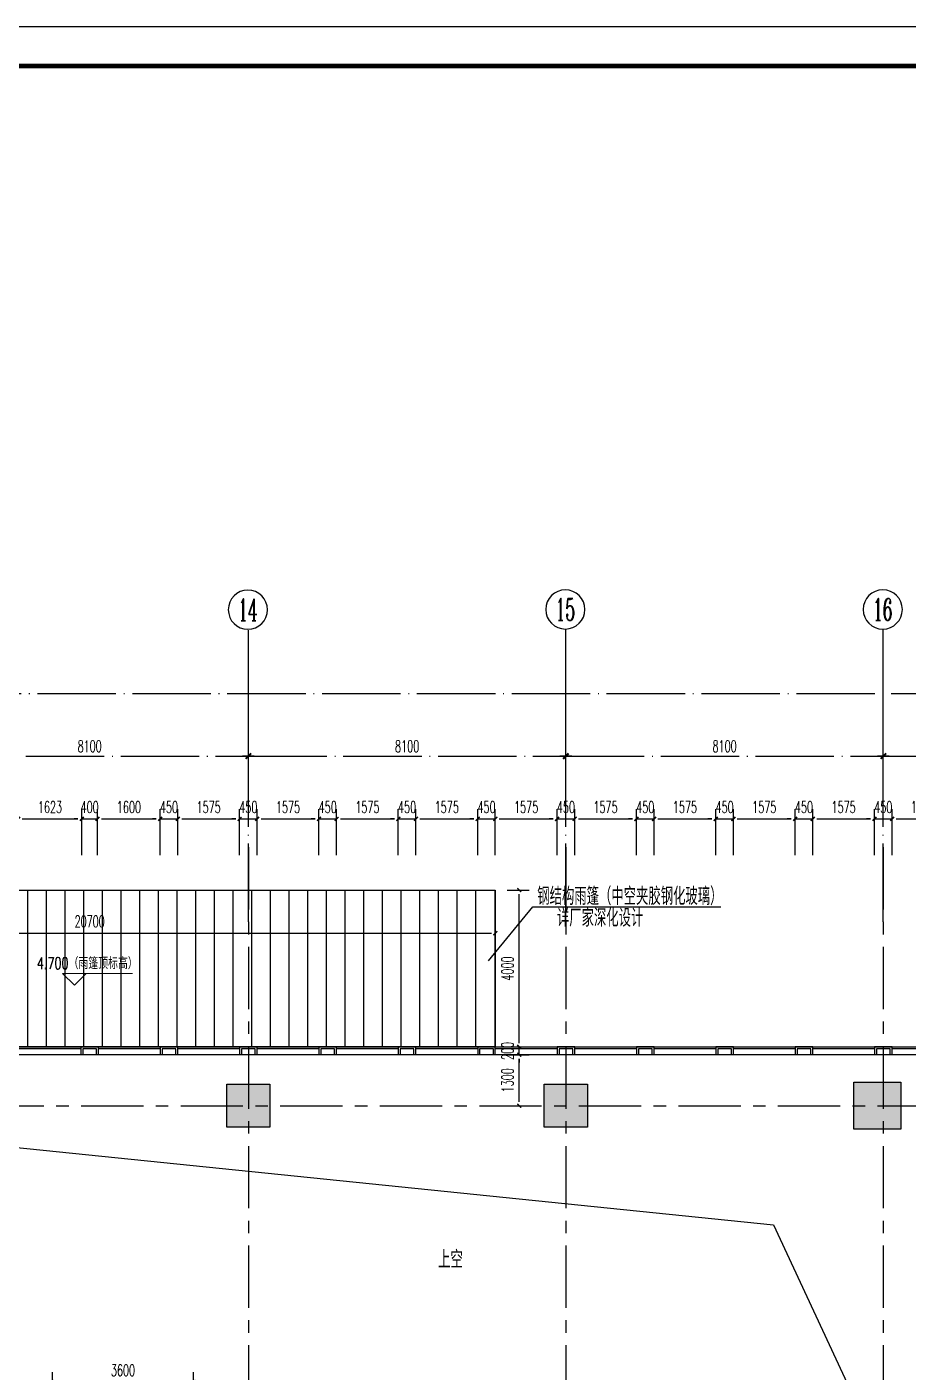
# Model space of a CAD drawing. Extents: x 824790 to 973415, y 4290613 to 4374713.
# Drawn here: x 926958 to 949443, y 4340402 to 4374713 of the extents above; entities that cross this region are included whole.
import ezdxf
from ezdxf.enums import TextEntityAlignment as Align

# ---------------------------------------------------------------- set-up
doc = ezdxf.new("R2010")
doc.units = 0
doc.header["$LTSCALE"] = 1000
doc.header["$MEASUREMENT"] = 0
for name, pattern in [('ACAD_ISO08W100', [36, 24, -3, 6, -3]), ('CENTER', [50.8, 31.75, -6.35, 6.35, -6.35]), ('DOTE', [2.42, 2, -0.2, 0.02, -0.2])]:
    doc.linetypes.add(name, pattern=pattern)
doc.layers.get('0').update_dxf_attribs({"color": 255, "linetype": 'CONTINUOUS'})
for name, color, linetype in [('A-AXIS', 3, 'CONTINUOUS'), ('A-AXIS-TEXT', 7, 'CONTINUOUS'), ('A-DIM', 201, 'CONTINUOUS'), ('A-DOTE', 8, 'ACAD_ISO08W100'), ('A-FIN-GRAN', 34, 'CONTINUOUS'), ('A-LINE', 254, 'CONTINUOUS'), ('A-NOTE', 150, 'CONTINUOUS'), ('A-TEXT-CN', 31, 'CONTINUOUS'), ('A-WALL', 2, 'CONTINUOUS'), ('A-WINDOW', 4, 'CONTINUOUS'), ('A_DIM_EX1', 171, 'CONTINUOUS'), ('AXIS_TEXT', 7, 'CONTINUOUS'), ('DOTE', 17, 'DOTE'), ('HATCH-F252', 252, 'CONTINUOUS'), ('S-COLUMN', 1, 'CONTINUOUS'), ('WINDOW', 4, 'CONTINUOUS'), ('图框', 7, 'CONTINUOUS'), ('柱子', 9, 'CONTINUOUS')]:
    doc.layers.add(name, color=color, linetype=linetype)
doc.layers.add('A_LEVEL', color=135, linetype='CONTINUOUS', lineweight=0)
doc.styles.add('COMPLEX', font='COMPLEX')
doc.styles.add('DIM_FONT', font='SIMPLEX.shx', dxfattribs={"width": 0.6, "bigfont": 'GBCBIG.shx'})
doc.styles.add('MEN', font='tjromans.shx', dxfattribs={"width": 0.7, "bigfont": 'tjhztxt.shx'})
doc.styles.add('PRC-S', font='TJROMANS.shx', dxfattribs={"width": 0.7, "bigfont": 'hztxt.shx'})
doc.dimstyles.new('DIM100', dxfattribs={"dimscale": 100, "dimtxt": 3, "dimasz": 0.01, "dimexe": 1, "dimexo": 1, "dimgap": 1, "dimtad": 1, "dimdec": 0, "dimzin": 0, "dimdsep": 46, "dimtxsty": 'DIM_FONT', "dimblk1": 'h-_DIMX', "dimblk2": 'h-_DIMX', "dimsah": 1, "dimcen": 0.01, "dimclrd": 256, "dimclre": 256, "dimclrt": 7, "dimadec": 3, "dimazin": 0, "dimtfac": 1, "dimtdec": 0, "dimtix": 1, "dimtmove": 2, "dimatfit": 3, "dimldrblk": 'h-_DIMX', "dimfxl": 0, "dimtolj": 1, "dimtzin": 5, "dimarcsym": 0})
doc.dimstyles.new('DIMN', dxfattribs={"dimtxt": 300, "dimasz": 100, "dimexe": 250, "dimexo": 300, "dimgap": 150, "dimtad": 1, "dimdec": 0, "dimzin": 0, "dimdsep": 46, "dimtxsty": 'DIM_FONT', "dimblk": 'h-_ArchTick', "dimcen": 0.09, "dimclrt": 7, "dimazin": 2, "dimtfac": 1, "dimtdec": 0, "dimtix": 1, "dimtmove": 2, "dimatfit": 3, "dimfxl": 0, "dimtolj": 1, "dimtzin": 0, "dimarcsym": 0})

# ---------------------------------------------------------------- blocks, each defined once
blk = doc.blocks.new('h-_DIMX')
blk.add_line((-150, 0), (150, 0))
at = {"const_width": 50}
blk.add_lwpolyline([(-70, -70), (70, 70)], dxfattribs=at)
blk = doc.blocks.new('h-_AXISO')
blk.add_circle((0, 0), 0.5)
at = {"layer": 'A-AXIS-TEXT', "style": 'COMPLEX', "width": 1.041667}
blk.add_attdef('A', text='', height=0.56, dxfattribs=at).set_placement((-0.25, -0.28), (0.25, -0.28), align=Align.FIT)
blk = doc.blocks.new('h-轴号横')
at = {"layer": 'DOTE', "linetype": 'ACAD_ISO08W100'}
for p, q in [((-2507861, -1877415), (-2507861, -1873853)), ((-2499761, -1877414), (-2499761, -1873851)), ((-2491661, -1877412), (-2491661, -1873850))]:
    blk.add_line(p, q, dxfattribs=at)
at = {"layer": 'A-AXIS'}
ref = blk.add_blockref('h-_AXISO', (-2507874, -1873334), dxfattribs=dict(at, xscale=-1000, yscale=1000, zscale=1000))
ref.add_attrib('A', '14', dxfattribs={"layer": 'AXIS_TEXT', "height": 560, "style": 'COMPLEX', "width": 0.604839}).set_placement((-2508124, -1873614), (-2507624, -1873614), align=Align.FIT)
ref = blk.add_blockref('h-_AXISO', (-2499774, -1873327), dxfattribs=dict(at, xscale=-1000, yscale=1000, zscale=1000))
ref.add_attrib('A', '15', dxfattribs={"layer": 'AXIS_TEXT', "height": 560, "style": 'COMPLEX', "width": 0.646552}).set_placement((-2500024, -1873607), (-2499524, -1873607), align=Align.FIT)
ref = blk.add_blockref('h-_AXISO', (-2491674, -1873328), dxfattribs=dict(at, xscale=-1000, yscale=1000, zscale=1000))
ref.add_attrib('A', '16', dxfattribs={"layer": 'AXIS_TEXT', "height": 560, "style": 'COMPLEX', "width": 0.646552}).set_placement((-2491924, -1873608), (-2491424, -1873608), align=Align.FIT)
blk = doc.blocks.new('h-1')
at = {"layer": '图框'}
blk.add_line((2162, 399.3), (675.75, 399.3), dxfattribs=at)
at = {"layer": '图框', "const_width": 1.2}
blk.add_lwpolyline([(2152, -431.7), (2152, 389.3), (700.75, 389.3), (700.75, -431.7)], close=True, dxfattribs=at)
blk = doc.blocks.new('h-2层裙房幕墙')
at = {"layer": 'A-FIN-GRAN'}
for p, q in [((827386, 4036435), (826936, 4036435)), ((826936, 4036435), (826936, 4036235)), ((827336, 4036385), (826986, 4036385)), ((826986, 4036385), (826986, 4036235)), ((827336, 4036235), (827336, 4036385)), ((827386, 4036235), (827386, 4036435)), ((829411, 4036435), (828961, 4036435)), ((828961, 4036435), (828961, 4036235)), ((829361, 4036385), (829011, 4036385)), ((829011, 4036385), (829011, 4036235)), ((829361, 4036235), (829361, 4036385)), ((829411, 4036235), (829411, 4036435)), ((831436, 4036435), (830986, 4036435)), ((830986, 4036435), (830986, 4036235)), ((831386, 4036385), (831036, 4036385)), ((831036, 4036385), (831036, 4036235)), ((831386, 4036235), (831386, 4036385)), ((831436, 4036235), (831436, 4036435)), ((833461, 4036435), (833011, 4036435)), ((833011, 4036435), (833011, 4036235)), ((833411, 4036385), (833061, 4036385)), ((833061, 4036385), (833061, 4036235)), ((833411, 4036235), (833411, 4036385)), ((833461, 4036235), (833461, 4036435)), ((835486, 4036435), (835036, 4036435)), ((835036, 4036435), (835036, 4036235)), ((835436, 4036385), (835086, 4036385)), ((835086, 4036385), (835086, 4036235)), ((835436, 4036235), (835436, 4036385)), ((835486, 4036235), (835486, 4036435)), ((837511, 4036435), (837061, 4036435)), ((837061, 4036435), (837061, 4036235)), ((837461, 4036385), (837111, 4036385)), ((837111, 4036385), (837111, 4036235)), ((837461, 4036235), (837461, 4036385)), ((837511, 4036235), (837511, 4036435)), ((839536, 4036435), (839086, 4036435)), ((839086, 4036435), (839086, 4036235)), ((839486, 4036385), (839136, 4036385)), ((839136, 4036385), (839136, 4036235)), ((839486, 4036235), (839486, 4036385)), ((839536, 4036235), (839536, 4036435)), ((841561, 4036435), (841111, 4036435)), ((841111, 4036435), (841111, 4036235)), ((841511, 4036385), (841161, 4036385)), ((841161, 4036385), (841161, 4036235)), ((841511, 4036235), (841511, 4036385)), ((841561, 4036235), (841561, 4036435)), ((843586, 4036435), (843136, 4036435)), ((843136, 4036435), (843136, 4036235)), ((843536, 4036385), (843186, 4036385)), ((843186, 4036385), (843186, 4036235)), ((843536, 4036235), (843536, 4036385)), ((843586, 4036235), (843586, 4036435)), ((845611, 4036435), (845161, 4036435)), ((845161, 4036435), (845161, 4036235)), ((845561, 4036385), (845211, 4036385)), ((845211, 4036385), (845211, 4036235)), ((845561, 4036235), (845561, 4036385)), ((845611, 4036235), (845611, 4036435)), ((847636, 4036435), (847186, 4036435)), ((847186, 4036435), (847186, 4036235)), ((847586, 4036385), (847236, 4036385)), ((847236, 4036385), (847236, 4036235)), ((847586, 4036235), (847586, 4036385)), ((847636, 4036235), (847636, 4036435))]:
    blk.add_line(p, q, dxfattribs=at)
at = {"layer": 'WINDOW'}
for p, q in [((815236, 4036435), (851236, 4036435)), ((826936, 4036385), (825361, 4036385)), ((828961, 4036385), (827386, 4036385)), ((830986, 4036385), (829411, 4036385)), ((833011, 4036385), (831436, 4036385)), ((835036, 4036385), (833461, 4036385)), ((837061, 4036385), (835486, 4036385)), ((839086, 4036385), (837511, 4036385)), ((841111, 4036385), (839536, 4036385)), ((843136, 4036385), (841561, 4036385)), ((845161, 4036385), (843586, 4036385)), ((847186, 4036385), (845611, 4036385)), ((849211, 4036385), (847636, 4036385)), ((851236, 4036235), (815236, 4036235))]:
    blk.add_line(p, q, dxfattribs=at)
blk = doc.blocks.new('h-1100柱')
at = {"layer": 'HATCH-F252'}
blk.add_hatch(color=256, dxfattribs=at).paths.add_polyline_path([(917265, 4495302), (918365, 4495302), (918365, 4494202), (917265, 4494202)])
at = {"layer": 'S-COLUMN'}
blk.add_lwpolyline([(917265, 4495302), (918365, 4495302), (918365, 4494202), (917265, 4494202)], close=True, dxfattribs=at)
blk = doc.blocks.new('h-1300柱')
at = {"layer": 'HATCH-F252'}
blk.add_hatch(color=256, dxfattribs=at).paths.add_polyline_path([(944696, 4491023), (945996, 4491023), (945996, 4489723), (944696, 4489723)])
at = {"layer": 'S-COLUMN'}
blk.add_lwpolyline([(944696, 4491023), (945996, 4491023), (945996, 4489723), (944696, 4489723)], close=True, dxfattribs=at)
blk = doc.blocks.new('h-rgts')
at = {"layer": 'HATCH-F252'}
blk.add_hatch(color=256, dxfattribs=at).paths.add_polyline_path([(-600, 600), (600, 600), (600, -600), (-600, -600)])
at = {"layer": 'S-COLUMN', "color": 1}
blk.add_lwpolyline([(-600, 600), (600, 600), (600, -600), (-600, -600)], close=True, dxfattribs=at)
blk = doc.blocks.new('h-二层柱网')
at = {"layer": 'A-WALL'}
for name, p in [('h-1100柱', (190645, -147557)), ('h-1100柱', (198595, -147557)), ('h-1100柱', (206695, -147557)), ('h-1100柱', (214795, -147557)), ('h-1100柱', (222895, -147557)), ('h-1300柱', (163114, -152177)), ('h-1300柱', (203314, -152177)), ('h-1300柱', (163114, -161177)), ('h-1300柱', (203314, -161177)), ('h-1100柱', (190645, -174557)), ('h-1100柱', (198595, -174557)), ('h-1100柱', (206695, -174557)), ('h-1100柱', (214795, -174557)), ('h-1100柱', (222895, -174557))]:
    blk.add_blockref(name, p, dxfattribs=at)
at = {"layer": '柱子', "color": 1}
blk.add_blockref('h-rgts', (1148660, 4347195), dxfattribs=at)
at = {"layer": '柱子', "color": 1, "xscale": -1, "rotation": 180}
blk.add_blockref('h-rgts', (1148660, 4320195), dxfattribs=at)
blk = doc.blocks.new('h-_ArchTick')
at = {"color": 0, "linetype": 'ByBlock', "const_width": 0.4}
blk.add_lwpolyline([(-0.5, -0.5), (0.5, 0.5)], dxfattribs=at)
blk = doc.blocks.new('*D200')
at = {"layer": 'A-DIM', "color": 0, "lineweight": -2, "transparency": 16777216}
for p, q in [((939210, 4352695), (939771, 4352695)), ((939521, 4348795), (939521, 4352595)), ((939210, 4348695), (939771, 4348695))]:
    blk.add_line(p, q, dxfattribs=at)
at = {"layer": 'A-DIM', "color": 0, "lineweight": -2, "transparency": 16777216, "xscale": 100, "yscale": 100, "zscale": 100}
for p, rotation in [((939521, 4352695), 90), ((939521, 4348695), 270)]:
    blk.add_blockref('h-_ArchTick', p, dxfattribs=dict(at, rotation=rotation))
at = {"layer": 'A-DIM', "color": 7, "transparency": 16777216, "insert": (939221, 4350695), "char_height": 300, "attachment_point": 5, "rotation": 90, "style": 'DIM_FONT'}
blk.add_mtext('\\A1;4000', dxfattribs=at)
blk = doc.blocks.new('*D201')
at = {"layer": 'A-DIM', "color": 0, "lineweight": -2, "transparency": 16777216}
for p, q in [((939210, 4348695), (939771, 4348695)), ((939521, 4348795), (939521, 4348895)), ((939521, 4348495), (939521, 4348695)), ((939210, 4348495), (939771, 4348495)), ((939521, 4348395), (939521, 4348295))]:
    blk.add_line(p, q, dxfattribs=at)
at = {"layer": 'A-DIM', "color": 0, "lineweight": -2, "transparency": 16777216, "xscale": 100, "yscale": 100, "zscale": 100}
for p, rotation in [((939521, 4348695), 270), ((939521, 4348495), 90)]:
    blk.add_blockref('h-_ArchTick', p, dxfattribs=dict(at, rotation=rotation))
at = {"layer": 'A-DIM', "color": 7, "transparency": 16777216, "insert": (939221, 4348595), "char_height": 300, "attachment_point": 5, "rotation": 90, "style": 'DIM_FONT'}
blk.add_mtext('\\A1;200', dxfattribs=at)
blk = doc.blocks.new('*D202')
at = {"layer": 'A-DIM', "color": 0, "lineweight": -2, "transparency": 16777216}
for p, q in [((939210, 4348495), (939771, 4348495)), ((939521, 4347295), (939521, 4348395)), ((939210, 4347195), (939771, 4347195))]:
    blk.add_line(p, q, dxfattribs=at)
at = {"layer": 'A-DIM', "color": 0, "lineweight": -2, "transparency": 16777216, "xscale": 100, "yscale": 100, "zscale": 100}
for p, rotation in [((939521, 4348495), 90), ((939521, 4347195), 270)]:
    blk.add_blockref('h-_ArchTick', p, dxfattribs=dict(at, rotation=rotation))
at = {"layer": 'A-DIM', "color": 7, "transparency": 16777216, "insert": (939221, 4347845), "char_height": 300, "attachment_point": 5, "rotation": 90, "style": 'DIM_FONT'}
blk.add_mtext('\\A1;1300', dxfattribs=at)
blk = doc.blocks.new('*D204')
at = {"layer": 'A-DIM', "color": 0, "lineweight": -2, "transparency": 16777216}
for p, q in [((918210, 4351310), (918210, 4351847)), ((938910, 4351310), (938910, 4351847)), ((918310, 4351597), (938810, 4351597))]:
    blk.add_line(p, q, dxfattribs=at)
at = {"layer": 'A-DIM', "color": 0, "lineweight": -2, "transparency": 16777216, "xscale": 100, "yscale": 100, "zscale": 100, "rotation": 180}
blk.add_blockref('h-_ArchTick', (918210, 4351597), dxfattribs=at)
at = {"layer": 'A-DIM', "color": 0, "lineweight": -2, "transparency": 16777216, "xscale": 100, "yscale": 100, "zscale": 100}
blk.add_blockref('h-_ArchTick', (938910, 4351597), dxfattribs=at)
at = {"layer": 'A-DIM', "color": 7, "transparency": 16777216, "insert": (928560, 4351897), "char_height": 300, "attachment_point": 5, "style": 'DIM_FONT'}
blk.add_mtext('\\A1;20700', dxfattribs=at)
blk = doc.blocks.new('*D332')
at = {"layer": 'A-DIM', "color": 0, "lineweight": -2, "transparency": 16777216}
for p, q in [((949035, 4353589), (949035, 4354763)), ((950610, 4353589), (950610, 4354763)), ((949135, 4354513), (950510, 4354513))]:
    blk.add_line(p, q, dxfattribs=at)
at = {"layer": 'A-DIM', "color": 0, "lineweight": -2, "transparency": 16777216, "xscale": 100, "yscale": 100, "zscale": 100, "rotation": 180}
blk.add_blockref('h-_ArchTick', (949035, 4354513), dxfattribs=at)
at = {"layer": 'A-DIM', "color": 0, "lineweight": -2, "transparency": 16777216, "xscale": 100, "yscale": 100, "zscale": 100}
blk.add_blockref('h-_ArchTick', (950610, 4354513), dxfattribs=at)
at = {"layer": 'A-DIM', "color": 7, "transparency": 16777216, "insert": (949822, 4354813), "char_height": 300, "attachment_point": 5, "style": 'DIM_FONT'}
blk.add_mtext('\\A1;1575', dxfattribs=at)
blk = doc.blocks.new('*D333')
at = {"layer": 'A-DIM', "color": 0, "lineweight": -2, "transparency": 16777216}
for p, q in [((948585, 4353589), (948585, 4354763)), ((949035, 4353589), (949035, 4354763)), ((948485, 4354513), (948385, 4354513)), ((948585, 4354513), (949035, 4354513)), ((949135, 4354513), (949235, 4354513))]:
    blk.add_line(p, q, dxfattribs=at)
at = {"layer": 'A-DIM', "color": 0, "lineweight": -2, "transparency": 16777216, "xscale": 100, "yscale": 100, "zscale": 100}
blk.add_blockref('h-_ArchTick', (948585, 4354513), dxfattribs=at)
at = {"layer": 'A-DIM', "color": 0, "lineweight": -2, "transparency": 16777216, "xscale": 100, "yscale": 100, "zscale": 100, "rotation": 180}
blk.add_blockref('h-_ArchTick', (949035, 4354513), dxfattribs=at)
at = {"layer": 'A-DIM', "color": 7, "transparency": 16777216, "insert": (948810, 4354813), "char_height": 300, "attachment_point": 5, "style": 'DIM_FONT'}
blk.add_mtext('\\A1;450', dxfattribs=at)
blk = doc.blocks.new('*D334')
at = {"layer": 'A-DIM', "color": 0, "lineweight": -2, "transparency": 16777216}
for p, q in [((947010, 4353589), (947010, 4354763)), ((948585, 4353589), (948585, 4354763)), ((947110, 4354513), (948485, 4354513))]:
    blk.add_line(p, q, dxfattribs=at)
at = {"layer": 'A-DIM', "color": 0, "lineweight": -2, "transparency": 16777216, "xscale": 100, "yscale": 100, "zscale": 100, "rotation": 180}
blk.add_blockref('h-_ArchTick', (947010, 4354513), dxfattribs=at)
at = {"layer": 'A-DIM', "color": 0, "lineweight": -2, "transparency": 16777216, "xscale": 100, "yscale": 100, "zscale": 100}
blk.add_blockref('h-_ArchTick', (948585, 4354513), dxfattribs=at)
at = {"layer": 'A-DIM', "color": 7, "transparency": 16777216, "insert": (947797, 4354813), "char_height": 300, "attachment_point": 5, "style": 'DIM_FONT'}
blk.add_mtext('\\A1;1575', dxfattribs=at)
blk = doc.blocks.new('*D335')
at = {"layer": 'A-DIM', "color": 0, "lineweight": -2, "transparency": 16777216}
for p, q in [((946560, 4353589), (946560, 4354763)), ((947010, 4353589), (947010, 4354763)), ((946460, 4354513), (946360, 4354513)), ((946560, 4354513), (947010, 4354513)), ((947110, 4354513), (947210, 4354513))]:
    blk.add_line(p, q, dxfattribs=at)
at = {"layer": 'A-DIM', "color": 0, "lineweight": -2, "transparency": 16777216, "xscale": 100, "yscale": 100, "zscale": 100}
blk.add_blockref('h-_ArchTick', (946560, 4354513), dxfattribs=at)
at = {"layer": 'A-DIM', "color": 0, "lineweight": -2, "transparency": 16777216, "xscale": 100, "yscale": 100, "zscale": 100, "rotation": 180}
blk.add_blockref('h-_ArchTick', (947010, 4354513), dxfattribs=at)
at = {"layer": 'A-DIM', "color": 7, "transparency": 16777216, "insert": (946785, 4354813), "char_height": 300, "attachment_point": 5, "style": 'DIM_FONT'}
blk.add_mtext('\\A1;450', dxfattribs=at)
blk = doc.blocks.new('*D336')
at = {"layer": 'A-DIM', "color": 0, "lineweight": -2, "transparency": 16777216}
for p, q in [((944985, 4353589), (944985, 4354763)), ((946560, 4353589), (946560, 4354763)), ((945085, 4354513), (946460, 4354513))]:
    blk.add_line(p, q, dxfattribs=at)
at = {"layer": 'A-DIM', "color": 0, "lineweight": -2, "transparency": 16777216, "xscale": 100, "yscale": 100, "zscale": 100, "rotation": 180}
blk.add_blockref('h-_ArchTick', (944985, 4354513), dxfattribs=at)
at = {"layer": 'A-DIM', "color": 0, "lineweight": -2, "transparency": 16777216, "xscale": 100, "yscale": 100, "zscale": 100}
blk.add_blockref('h-_ArchTick', (946560, 4354513), dxfattribs=at)
at = {"layer": 'A-DIM', "color": 7, "transparency": 16777216, "insert": (945772, 4354813), "char_height": 300, "attachment_point": 5, "style": 'DIM_FONT'}
blk.add_mtext('\\A1;1575', dxfattribs=at)
blk = doc.blocks.new('*D337')
at = {"layer": 'A-DIM', "color": 0, "lineweight": -2, "transparency": 16777216}
for p, q in [((944535, 4353589), (944535, 4354763)), ((944985, 4353589), (944985, 4354763)), ((944435, 4354513), (944335, 4354513)), ((944535, 4354513), (944985, 4354513)), ((945085, 4354513), (945185, 4354513))]:
    blk.add_line(p, q, dxfattribs=at)
at = {"layer": 'A-DIM', "color": 0, "lineweight": -2, "transparency": 16777216, "xscale": 100, "yscale": 100, "zscale": 100}
blk.add_blockref('h-_ArchTick', (944535, 4354513), dxfattribs=at)
at = {"layer": 'A-DIM', "color": 0, "lineweight": -2, "transparency": 16777216, "xscale": 100, "yscale": 100, "zscale": 100, "rotation": 180}
blk.add_blockref('h-_ArchTick', (944985, 4354513), dxfattribs=at)
at = {"layer": 'A-DIM', "color": 7, "transparency": 16777216, "insert": (944760, 4354813), "char_height": 300, "attachment_point": 5, "style": 'DIM_FONT'}
blk.add_mtext('\\A1;450', dxfattribs=at)
blk = doc.blocks.new('*D338')
at = {"layer": 'A-DIM', "color": 0, "lineweight": -2, "transparency": 16777216}
for p, q in [((942960, 4353589), (942960, 4354763)), ((944535, 4353589), (944535, 4354763)), ((943060, 4354513), (944435, 4354513))]:
    blk.add_line(p, q, dxfattribs=at)
at = {"layer": 'A-DIM', "color": 0, "lineweight": -2, "transparency": 16777216, "xscale": 100, "yscale": 100, "zscale": 100, "rotation": 180}
blk.add_blockref('h-_ArchTick', (942960, 4354513), dxfattribs=at)
at = {"layer": 'A-DIM', "color": 0, "lineweight": -2, "transparency": 16777216, "xscale": 100, "yscale": 100, "zscale": 100}
blk.add_blockref('h-_ArchTick', (944535, 4354513), dxfattribs=at)
at = {"layer": 'A-DIM', "color": 7, "transparency": 16777216, "insert": (943747, 4354813), "char_height": 300, "attachment_point": 5, "style": 'DIM_FONT'}
blk.add_mtext('\\A1;1575', dxfattribs=at)
blk = doc.blocks.new('*D339')
at = {"layer": 'A-DIM', "color": 0, "lineweight": -2, "transparency": 16777216}
for p, q in [((942510, 4353589), (942510, 4354763)), ((942960, 4353589), (942960, 4354763)), ((942410, 4354513), (942310, 4354513)), ((942510, 4354513), (942960, 4354513)), ((943060, 4354513), (943160, 4354513))]:
    blk.add_line(p, q, dxfattribs=at)
at = {"layer": 'A-DIM', "color": 0, "lineweight": -2, "transparency": 16777216, "xscale": 100, "yscale": 100, "zscale": 100}
blk.add_blockref('h-_ArchTick', (942510, 4354513), dxfattribs=at)
at = {"layer": 'A-DIM', "color": 0, "lineweight": -2, "transparency": 16777216, "xscale": 100, "yscale": 100, "zscale": 100, "rotation": 180}
blk.add_blockref('h-_ArchTick', (942960, 4354513), dxfattribs=at)
at = {"layer": 'A-DIM', "color": 7, "transparency": 16777216, "insert": (942735, 4354813), "char_height": 300, "attachment_point": 5, "style": 'DIM_FONT'}
blk.add_mtext('\\A1;450', dxfattribs=at)
blk = doc.blocks.new('*D340')
at = {"layer": 'A-DIM', "color": 0, "lineweight": -2, "transparency": 16777216}
for p, q in [((940935, 4353589), (940935, 4354763)), ((942510, 4353589), (942510, 4354763)), ((941035, 4354513), (942410, 4354513))]:
    blk.add_line(p, q, dxfattribs=at)
at = {"layer": 'A-DIM', "color": 0, "lineweight": -2, "transparency": 16777216, "xscale": 100, "yscale": 100, "zscale": 100, "rotation": 180}
blk.add_blockref('h-_ArchTick', (940935, 4354513), dxfattribs=at)
at = {"layer": 'A-DIM', "color": 0, "lineweight": -2, "transparency": 16777216, "xscale": 100, "yscale": 100, "zscale": 100}
blk.add_blockref('h-_ArchTick', (942510, 4354513), dxfattribs=at)
at = {"layer": 'A-DIM', "color": 7, "transparency": 16777216, "insert": (941722, 4354813), "char_height": 300, "attachment_point": 5, "style": 'DIM_FONT'}
blk.add_mtext('\\A1;1575', dxfattribs=at)
blk = doc.blocks.new('*D341')
at = {"layer": 'A-DIM', "color": 0, "lineweight": -2, "transparency": 16777216}
for p, q in [((940485, 4353589), (940485, 4354763)), ((940935, 4353589), (940935, 4354763)), ((940385, 4354513), (940285, 4354513)), ((940485, 4354513), (940935, 4354513)), ((941035, 4354513), (941135, 4354513))]:
    blk.add_line(p, q, dxfattribs=at)
at = {"layer": 'A-DIM', "color": 0, "lineweight": -2, "transparency": 16777216, "xscale": 100, "yscale": 100, "zscale": 100}
blk.add_blockref('h-_ArchTick', (940485, 4354513), dxfattribs=at)
at = {"layer": 'A-DIM', "color": 0, "lineweight": -2, "transparency": 16777216, "xscale": 100, "yscale": 100, "zscale": 100, "rotation": 180}
blk.add_blockref('h-_ArchTick', (940935, 4354513), dxfattribs=at)
at = {"layer": 'A-DIM', "color": 7, "transparency": 16777216, "insert": (940710, 4354813), "char_height": 300, "attachment_point": 5, "style": 'DIM_FONT'}
blk.add_mtext('\\A1;450', dxfattribs=at)
blk = doc.blocks.new('*D342')
at = {"layer": 'A-DIM', "color": 0, "lineweight": -2, "transparency": 16777216}
for p, q in [((938910, 4353589), (938910, 4354763)), ((940485, 4353589), (940485, 4354763)), ((939010, 4354513), (940385, 4354513))]:
    blk.add_line(p, q, dxfattribs=at)
at = {"layer": 'A-DIM', "color": 0, "lineweight": -2, "transparency": 16777216, "xscale": 100, "yscale": 100, "zscale": 100, "rotation": 180}
blk.add_blockref('h-_ArchTick', (938910, 4354513), dxfattribs=at)
at = {"layer": 'A-DIM', "color": 0, "lineweight": -2, "transparency": 16777216, "xscale": 100, "yscale": 100, "zscale": 100}
blk.add_blockref('h-_ArchTick', (940485, 4354513), dxfattribs=at)
at = {"layer": 'A-DIM', "color": 7, "transparency": 16777216, "insert": (939697, 4354813), "char_height": 300, "attachment_point": 5, "style": 'DIM_FONT'}
blk.add_mtext('\\A1;1575', dxfattribs=at)
blk = doc.blocks.new('*D343')
at = {"layer": 'A-DIM', "color": 0, "lineweight": -2, "transparency": 16777216}
for p, q in [((938460, 4353589), (938460, 4354763)), ((938910, 4353589), (938910, 4354763)), ((938360, 4354513), (938260, 4354513)), ((938460, 4354513), (938910, 4354513)), ((939010, 4354513), (939110, 4354513))]:
    blk.add_line(p, q, dxfattribs=at)
at = {"layer": 'A-DIM', "color": 0, "lineweight": -2, "transparency": 16777216, "xscale": 100, "yscale": 100, "zscale": 100}
blk.add_blockref('h-_ArchTick', (938460, 4354513), dxfattribs=at)
at = {"layer": 'A-DIM', "color": 0, "lineweight": -2, "transparency": 16777216, "xscale": 100, "yscale": 100, "zscale": 100, "rotation": 180}
blk.add_blockref('h-_ArchTick', (938910, 4354513), dxfattribs=at)
at = {"layer": 'A-DIM', "color": 7, "transparency": 16777216, "insert": (938685, 4354813), "char_height": 300, "attachment_point": 5, "style": 'DIM_FONT'}
blk.add_mtext('\\A1;450', dxfattribs=at)
blk = doc.blocks.new('*D344')
at = {"layer": 'A-DIM', "color": 0, "lineweight": -2, "transparency": 16777216}
for p, q in [((936885, 4353589), (936885, 4354763)), ((938460, 4353589), (938460, 4354763)), ((936985, 4354513), (938360, 4354513))]:
    blk.add_line(p, q, dxfattribs=at)
at = {"layer": 'A-DIM', "color": 0, "lineweight": -2, "transparency": 16777216, "xscale": 100, "yscale": 100, "zscale": 100, "rotation": 180}
blk.add_blockref('h-_ArchTick', (936885, 4354513), dxfattribs=at)
at = {"layer": 'A-DIM', "color": 0, "lineweight": -2, "transparency": 16777216, "xscale": 100, "yscale": 100, "zscale": 100}
blk.add_blockref('h-_ArchTick', (938460, 4354513), dxfattribs=at)
at = {"layer": 'A-DIM', "color": 7, "transparency": 16777216, "insert": (937672, 4354813), "char_height": 300, "attachment_point": 5, "style": 'DIM_FONT'}
blk.add_mtext('\\A1;1575', dxfattribs=at)
blk = doc.blocks.new('*D345')
at = {"layer": 'A-DIM', "color": 0, "lineweight": -2, "transparency": 16777216}
for p, q in [((936435, 4353589), (936435, 4354763)), ((936885, 4353589), (936885, 4354763)), ((936335, 4354513), (936235, 4354513)), ((936435, 4354513), (936885, 4354513)), ((936985, 4354513), (937085, 4354513))]:
    blk.add_line(p, q, dxfattribs=at)
at = {"layer": 'A-DIM', "color": 0, "lineweight": -2, "transparency": 16777216, "xscale": 100, "yscale": 100, "zscale": 100}
blk.add_blockref('h-_ArchTick', (936435, 4354513), dxfattribs=at)
at = {"layer": 'A-DIM', "color": 0, "lineweight": -2, "transparency": 16777216, "xscale": 100, "yscale": 100, "zscale": 100, "rotation": 180}
blk.add_blockref('h-_ArchTick', (936885, 4354513), dxfattribs=at)
at = {"layer": 'A-DIM', "color": 7, "transparency": 16777216, "insert": (936660, 4354813), "char_height": 300, "attachment_point": 5, "style": 'DIM_FONT'}
blk.add_mtext('\\A1;450', dxfattribs=at)
blk = doc.blocks.new('*D346')
at = {"layer": 'A-DIM', "color": 0, "lineweight": -2, "transparency": 16777216}
for p, q in [((934860, 4353589), (934860, 4354763)), ((936435, 4353589), (936435, 4354763)), ((934960, 4354513), (936335, 4354513))]:
    blk.add_line(p, q, dxfattribs=at)
at = {"layer": 'A-DIM', "color": 0, "lineweight": -2, "transparency": 16777216, "xscale": 100, "yscale": 100, "zscale": 100, "rotation": 180}
blk.add_blockref('h-_ArchTick', (934860, 4354513), dxfattribs=at)
at = {"layer": 'A-DIM', "color": 0, "lineweight": -2, "transparency": 16777216, "xscale": 100, "yscale": 100, "zscale": 100}
blk.add_blockref('h-_ArchTick', (936435, 4354513), dxfattribs=at)
at = {"layer": 'A-DIM', "color": 7, "transparency": 16777216, "insert": (935647, 4354813), "char_height": 300, "attachment_point": 5, "style": 'DIM_FONT'}
blk.add_mtext('\\A1;1575', dxfattribs=at)
blk = doc.blocks.new('*D347')
at = {"layer": 'A-DIM', "color": 0, "lineweight": -2, "transparency": 16777216}
for p, q in [((934410, 4353589), (934410, 4354763)), ((934860, 4353589), (934860, 4354763)), ((934310, 4354513), (934210, 4354513)), ((934410, 4354513), (934860, 4354513)), ((934960, 4354513), (935060, 4354513))]:
    blk.add_line(p, q, dxfattribs=at)
at = {"layer": 'A-DIM', "color": 0, "lineweight": -2, "transparency": 16777216, "xscale": 100, "yscale": 100, "zscale": 100}
blk.add_blockref('h-_ArchTick', (934410, 4354513), dxfattribs=at)
at = {"layer": 'A-DIM', "color": 0, "lineweight": -2, "transparency": 16777216, "xscale": 100, "yscale": 100, "zscale": 100, "rotation": 180}
blk.add_blockref('h-_ArchTick', (934860, 4354513), dxfattribs=at)
at = {"layer": 'A-DIM', "color": 7, "transparency": 16777216, "insert": (934635, 4354813), "char_height": 300, "attachment_point": 5, "style": 'DIM_FONT'}
blk.add_mtext('\\A1;450', dxfattribs=at)
blk = doc.blocks.new('*D348')
at = {"layer": 'A-DIM', "color": 0, "lineweight": -2, "transparency": 16777216}
for p, q in [((932835, 4353589), (932835, 4354763)), ((934410, 4353589), (934410, 4354763)), ((932935, 4354513), (934310, 4354513))]:
    blk.add_line(p, q, dxfattribs=at)
at = {"layer": 'A-DIM', "color": 0, "lineweight": -2, "transparency": 16777216, "xscale": 100, "yscale": 100, "zscale": 100, "rotation": 180}
blk.add_blockref('h-_ArchTick', (932835, 4354513), dxfattribs=at)
at = {"layer": 'A-DIM', "color": 0, "lineweight": -2, "transparency": 16777216, "xscale": 100, "yscale": 100, "zscale": 100}
blk.add_blockref('h-_ArchTick', (934410, 4354513), dxfattribs=at)
at = {"layer": 'A-DIM', "color": 7, "transparency": 16777216, "insert": (933622, 4354813), "char_height": 300, "attachment_point": 5, "style": 'DIM_FONT'}
blk.add_mtext('\\A1;1575', dxfattribs=at)
blk = doc.blocks.new('*D349')
at = {"layer": 'A-DIM', "color": 0, "lineweight": -2, "transparency": 16777216}
for p, q in [((932385, 4353589), (932385, 4354763)), ((932835, 4353589), (932835, 4354763)), ((932285, 4354513), (932185, 4354513)), ((932385, 4354513), (932835, 4354513)), ((932935, 4354513), (933035, 4354513))]:
    blk.add_line(p, q, dxfattribs=at)
at = {"layer": 'A-DIM', "color": 0, "lineweight": -2, "transparency": 16777216, "xscale": 100, "yscale": 100, "zscale": 100}
blk.add_blockref('h-_ArchTick', (932385, 4354513), dxfattribs=at)
at = {"layer": 'A-DIM', "color": 0, "lineweight": -2, "transparency": 16777216, "xscale": 100, "yscale": 100, "zscale": 100, "rotation": 180}
blk.add_blockref('h-_ArchTick', (932835, 4354513), dxfattribs=at)
at = {"layer": 'A-DIM', "color": 7, "transparency": 16777216, "insert": (932610, 4354813), "char_height": 300, "attachment_point": 5, "style": 'DIM_FONT'}
blk.add_mtext('\\A1;450', dxfattribs=at)
blk = doc.blocks.new('*D350')
at = {"layer": 'A-DIM', "color": 0, "lineweight": -2, "transparency": 16777216}
for p, q in [((930810, 4353589), (930810, 4354763)), ((932385, 4353589), (932385, 4354763)), ((930910, 4354513), (932285, 4354513))]:
    blk.add_line(p, q, dxfattribs=at)
at = {"layer": 'A-DIM', "color": 0, "lineweight": -2, "transparency": 16777216, "xscale": 100, "yscale": 100, "zscale": 100, "rotation": 180}
blk.add_blockref('h-_ArchTick', (930810, 4354513), dxfattribs=at)
at = {"layer": 'A-DIM', "color": 0, "lineweight": -2, "transparency": 16777216, "xscale": 100, "yscale": 100, "zscale": 100}
blk.add_blockref('h-_ArchTick', (932385, 4354513), dxfattribs=at)
at = {"layer": 'A-DIM', "color": 7, "transparency": 16777216, "insert": (931597, 4354813), "char_height": 300, "attachment_point": 5, "style": 'DIM_FONT'}
blk.add_mtext('\\A1;1575', dxfattribs=at)
blk = doc.blocks.new('*D351')
at = {"layer": 'A-DIM', "color": 0, "lineweight": -2, "transparency": 16777216}
for p, q in [((930360, 4353589), (930360, 4354763)), ((930810, 4353589), (930810, 4354763)), ((930260, 4354513), (930160, 4354513)), ((930360, 4354513), (930810, 4354513)), ((930910, 4354513), (931010, 4354513))]:
    blk.add_line(p, q, dxfattribs=at)
at = {"layer": 'A-DIM', "color": 0, "lineweight": -2, "transparency": 16777216, "xscale": 100, "yscale": 100, "zscale": 100}
blk.add_blockref('h-_ArchTick', (930360, 4354513), dxfattribs=at)
at = {"layer": 'A-DIM', "color": 0, "lineweight": -2, "transparency": 16777216, "xscale": 100, "yscale": 100, "zscale": 100, "rotation": 180}
blk.add_blockref('h-_ArchTick', (930810, 4354513), dxfattribs=at)
at = {"layer": 'A-DIM', "color": 7, "transparency": 16777216, "insert": (930585, 4354813), "char_height": 300, "attachment_point": 5, "style": 'DIM_FONT'}
blk.add_mtext('\\A1;450', dxfattribs=at)
blk = doc.blocks.new('*D352')
at = {"layer": 'A-DIM', "color": 0, "lineweight": -2, "transparency": 16777216}
for p, q in [((928760, 4353589), (928760, 4354763)), ((930360, 4353589), (930360, 4354763)), ((928860, 4354513), (930260, 4354513))]:
    blk.add_line(p, q, dxfattribs=at)
at = {"layer": 'A-DIM', "color": 0, "lineweight": -2, "transparency": 16777216, "xscale": 100, "yscale": 100, "zscale": 100, "rotation": 180}
blk.add_blockref('h-_ArchTick', (928760, 4354513), dxfattribs=at)
at = {"layer": 'A-DIM', "color": 0, "lineweight": -2, "transparency": 16777216, "xscale": 100, "yscale": 100, "zscale": 100}
blk.add_blockref('h-_ArchTick', (930360, 4354513), dxfattribs=at)
at = {"layer": 'A-DIM', "color": 7, "transparency": 16777216, "insert": (929560, 4354813), "char_height": 300, "attachment_point": 5, "style": 'DIM_FONT'}
blk.add_mtext('\\A1;1600', dxfattribs=at)
blk = doc.blocks.new('*D353')
at = {"layer": 'A-DIM', "color": 0, "lineweight": -2, "transparency": 16777216}
for p, q in [((928360, 4353589), (928360, 4354763)), ((928760, 4353589), (928760, 4354763)), ((928260, 4354513), (928160, 4354513)), ((928360, 4354513), (928760, 4354513)), ((928860, 4354513), (928960, 4354513))]:
    blk.add_line(p, q, dxfattribs=at)
at = {"layer": 'A-DIM', "color": 0, "lineweight": -2, "transparency": 16777216, "xscale": 100, "yscale": 100, "zscale": 100}
blk.add_blockref('h-_ArchTick', (928360, 4354513), dxfattribs=at)
at = {"layer": 'A-DIM', "color": 0, "lineweight": -2, "transparency": 16777216, "xscale": 100, "yscale": 100, "zscale": 100, "rotation": 180}
blk.add_blockref('h-_ArchTick', (928760, 4354513), dxfattribs=at)
at = {"layer": 'A-DIM', "color": 7, "transparency": 16777216, "insert": (928560, 4354813), "char_height": 300, "attachment_point": 5, "style": 'DIM_FONT'}
blk.add_mtext('\\A1;400', dxfattribs=at)
blk = doc.blocks.new('*D354')
at = {"layer": 'A-DIM', "color": 0, "lineweight": -2, "transparency": 16777216}
for p, q in [((926737, 4353589), (926737, 4354763)), ((928360, 4353589), (928360, 4354763)), ((926837, 4354513), (928260, 4354513))]:
    blk.add_line(p, q, dxfattribs=at)
at = {"layer": 'A-DIM', "color": 0, "lineweight": -2, "transparency": 16777216, "xscale": 100, "yscale": 100, "zscale": 100, "rotation": 180}
blk.add_blockref('h-_ArchTick', (926737, 4354513), dxfattribs=at)
at = {"layer": 'A-DIM', "color": 0, "lineweight": -2, "transparency": 16777216, "xscale": 100, "yscale": 100, "zscale": 100}
blk.add_blockref('h-_ArchTick', (928360, 4354513), dxfattribs=at)
at = {"layer": 'A-DIM', "color": 7, "transparency": 16777216, "insert": (927548, 4354813), "char_height": 300, "attachment_point": 5, "style": 'DIM_FONT'}
blk.add_mtext('\\A1;1623', dxfattribs=at)
blk = doc.blocks.new('*D517')
at = {"layer": 'A-DIM', "color": 0, "lineweight": -2, "transparency": 16777216}
for p, q in [((927610, 4339945), (927610, 4340397)), ((931210, 4339945), (931210, 4340397)), ((927710, 4340147), (931110, 4340147))]:
    blk.add_line(p, q, dxfattribs=at)
at = {"layer": 'A-DIM', "color": 0, "lineweight": -2, "transparency": 16777216, "xscale": 100, "yscale": 100, "zscale": 100, "rotation": 180}
blk.add_blockref('h-_ArchTick', (927610, 4340147), dxfattribs=at)
at = {"layer": 'A-DIM', "color": 0, "lineweight": -2, "transparency": 16777216, "xscale": 100, "yscale": 100, "zscale": 100}
blk.add_blockref('h-_ArchTick', (931210, 4340147), dxfattribs=at)
at = {"layer": 'A-DIM', "color": 7, "transparency": 16777216, "insert": (929410, 4340447), "char_height": 300, "attachment_point": 5, "style": 'DIM_FONT'}
blk.add_mtext('\\A1;3600', dxfattribs=at)
blk = doc.blocks.new('h-wrt')
at = {"layer": 'A-DOTE', "linetype": 'CENTER', "ltscale": 0.05}
for p, q in [((-2508028.9, -1744636.2), (-2508028.9, -1784214.6)), ((-2499928.9, -1744636.2), (-2499928.9, -1784214.6)), ((-2491828.9, -1744636.2), (-2491828.9, -1784214.6)), ((-2603736, -1751229), (-2483728.3, -1751229))]:
    blk.add_line(p, q, dxfattribs=at)
at = {"layer": 'A_DIM_EX1'}
blk.add_blockref('h-轴号横', (-168.1, 134757.2), dxfattribs=at)
at = {"layer": 'A-AXIS'}
for base, p1, p2 in [((-2487228.9, -1740710.9), (-2600528.9, -1746536.2), (-2487228.9, -1746636.2)), ((-2508028.8, -1742310.9), (-2516128.8, -1746636.2), (-2508028.8, -1746636.2)), ((-2499928.8, -1742310.9), (-2508028.8, -1746636.2), (-2499928.8, -1746636.2)), ((-2491828.8, -1742310.9), (-2499928.8, -1746636.2), (-2491828.8, -1746636.2)), ((-2487228.9, -1742310.9), (-2491828.9, -1746636.2), (-2487228.9, -1746636.2))]:
    blk.add_linear_dim(base=base, p1=p1, p2=p2, dimstyle='DIM100', dxfattribs=at).render()

msp = doc.modelspace()

# ---------------------------------------------------------------- linework, layer by layer
at = {"layer": 'A-LINE'}
for p, q in [((909359.9, 4347895.4), (946003.9, 4344158.7)), ((946003.9, 4344158.7), (952909.9, 4329345.4))]:
    msp.add_line(p, q, dxfattribs=at)
at = {"layer": 'A-NOTE'}
msp.add_lwpolyline([(938731.9, 4350888.3), (939869.8, 4352268.5), (944666.3, 4352268.5)], dxfattribs=at)
at = {"layer": 'A-WINDOW'}
for p, q in [((926978.6, 4348695.4), (926978.6, 4352695.4)), ((927454.9, 4348695.4), (927454.9, 4352695.4)), ((927931.1, 4348695.4), (927931.1, 4352695.4)), ((928407.4, 4348695.4), (928407.4, 4352695.4)), ((928883.6, 4348695.4), (928883.6, 4352695.4)), ((929359.9, 4348695.4), (929359.9, 4352695.4)), ((929836.1, 4348695.4), (929836.1, 4352695.4)), ((930312.4, 4348695.4), (930312.4, 4352695.4)), ((930788.6, 4348695.4), (930788.6, 4352695.4)), ((931264.9, 4348695.4), (931264.9, 4352695.4)), ((931741.1, 4348695.4), (931741.1, 4352695.4)), ((932217.4, 4348695.4), (932217.4, 4352695.4)), ((932693.6, 4348695.4), (932693.6, 4352695.4)), ((933169.9, 4348695.4), (933169.9, 4352695.4)), ((933646.1, 4348695.4), (933646.1, 4352695.4)), ((934122.4, 4348695.4), (934122.4, 4352695.4)), ((934598.6, 4348695.4), (934598.6, 4352695.4)), ((935074.9, 4348695.4), (935074.9, 4352695.4)), ((935551.1, 4348695.4), (935551.1, 4352695.4)), ((936027.4, 4348695.4), (936027.4, 4352695.4)), ((936503.6, 4348695.4), (936503.6, 4352695.4)), ((936979.9, 4348695.4), (936979.9, 4352695.4)), ((937456.1, 4348695.4), (937456.1, 4352695.4)), ((937932.4, 4348695.4), (937932.4, 4352695.4)), ((938408.6, 4348695.4), (938408.6, 4352695.4)), ((938909.9, 4348695.4), (938909.9, 4352695.4))]:
    msp.add_line(p, q, dxfattribs=at)
msp.add_lwpolyline([(918209.9, 4352695.4), (938909.9, 4352695.4), (938909.9, 4348695.4), (918209.9, 4348695.4)], close=True, dxfattribs=at)
at = {"layer": 'A_LEVEL'}
msp.add_lwpolyline([(928469, 4350568), (928169, 4350268), (927869, 4350568), (929654.3, 4350568)], dxfattribs=at)

# ---------------------------------------------------------------- block references
at = {"layer": 'A-WINDOW'}
msp.add_blockref('h-2层裙房幕墙', (101399, 312260.4), dxfattribs=at)
at = {"layer": 'DOTE'}
msp.add_blockref('h-wrt', (3440638.8, 6098424.3), dxfattribs=at)
at = {"layer": 'S-COLUMN'}
msp.add_blockref('h-二层柱网', (-200000, 0), dxfattribs=at)
at = {"layer": '图框', "xscale": 100, "yscale": 100, "zscale": 100}
msp.add_blockref('h-1', (757214.8, 4334782.9), dxfattribs=at)

# ---------------------------------------------------------------- texts
at = {"layer": 'A-NOTE', "style": 'PRC-S', "width": 0.7}
for s, p in [('钢结构雨篷（中空夹胶钢化玻璃）', (939981, 4352315.7)), ('详厂家深化设计', (940481.7, 4351761.7))]:
    msp.add_text(s, height=450, dxfattribs=at).set_placement(p)
at = {"layer": 'A-TEXT-CN', "style": 'PRC-S', "width": 0.7}
msp.add_text('上空', height=450, dxfattribs=at).set_placement((937452.4, 4343051.3))
at = {"layer": 'A_LEVEL', "style": 'MEN', "width": 0.7}
msp.add_attdef('4.700（雨篷顶标高）', text='1', height=300, dxfattribs=at).set_placement((929784.7, 4350680.3, -0.3), align=Align.RIGHT)

# ---------------------------------------------------------------- dimensions: what is measured, and where the dimension line sits
at = {"layer": 'A-DIM'}
for p1, p2, distance, picture, middle in [((926736.9, 4353289.1), (928359.9, 4353289.1), 1224.3, '*D354', (927548.4, 4354813.4)), ((928359.9, 4353289.1), (928759.9, 4353289.1), 1224.3, '*D353', (928559.9, 4354813.4)), ((928759.9, 4353289.1), (930359.9, 4353289.1), 1224.3, '*D352', (929559.9, 4354813.4)), ((930359.9, 4353289.1), (930809.9, 4353289.1), 1224.3, '*D351', (930584.9, 4354813.4)), ((930809.9, 4353289.1), (932384.9, 4353289.1), 1224.3, '*D350', (931597.4, 4354813.4)), ((932384.9, 4353289.1), (932834.9, 4353289.1), 1224.3, '*D349', (932609.9, 4354813.4)), ((932834.9, 4353289.1), (934409.9, 4353289.1), 1224.3, '*D348', (933622.4, 4354813.4)), ((934409.9, 4353289.1), (934859.9, 4353289.1), 1224.3, '*D347', (934634.9, 4354813.4)), ((934859.9, 4353289.1), (936434.9, 4353289.1), 1224.3, '*D346', (935647.4, 4354813.4)), ((936434.9, 4353289.1), (936884.9, 4353289.1), 1224.3, '*D345', (936659.9, 4354813.4)), ((936884.9, 4353289.1), (938459.9, 4353289.1), 1224.3, '*D344', (937672.4, 4354813.4)), ((938459.9, 4353289.1), (938909.9, 4353289.1), 1224.3, '*D343', (938684.9, 4354813.4)), ((938909.9, 4353289.1), (940484.9, 4353289.1), 1224.3, '*D342', (939697.4, 4354813.4)), ((940484.9, 4353289.1), (940934.9, 4353289.1), 1224.3, '*D341', (940709.9, 4354813.4)), ((940934.9, 4353289.1), (942509.9, 4353289.1), 1224.3, '*D340', (941722.4, 4354813.4)), ((942509.9, 4353289.1), (942959.9, 4353289.1), 1224.3, '*D339', (942734.9, 4354813.4)), ((942959.9, 4353289.1), (944534.9, 4353289.1), 1224.3, '*D338', (943747.4, 4354813.4)), ((944534.9, 4353289.1), (944984.9, 4353289.1), 1224.3, '*D337', (944759.9, 4354813.4)), ((944984.9, 4353289.1), (946559.9, 4353289.1), 1224.3, '*D336', (945772.4, 4354813.4)), ((946559.9, 4353289.1), (947009.9, 4353289.1), 1224.3, '*D335', (946784.9, 4354813.4)), ((947009.9, 4353289.1), (948584.9, 4353289.1), 1224.3, '*D334', (947797.4, 4354813.4)), ((948584.9, 4353289.1), (949034.9, 4353289.1), 1224.3, '*D333', (948809.9, 4354813.4)), ((949034.9, 4353289.1), (950609.9, 4353289.1), 1224.3, '*D332', (949822.4, 4354813.4)), ((938909.9, 4348695.4), (938909.9, 4352695.4), -610.9, '*D200', (939220.8, 4350695.4)), ((918209.9, 4351010.1), (938909.9, 4351010.1), 587.4, '*D204', (928559.9, 4351897.5)), ((938909.9, 4348495.4), (938909.9, 4348695.4), -610.9, '*D201', (939220.8, 4348595.4)), ((938909.9, 4347195.4), (938909.9, 4348495.4), -610.9, '*D202', (939220.8, 4347845.4)), ((927609.9, 4339645.4), (931209.9, 4339645.4), 501.8, '*D517', (929409.9, 4340447.1))]:
    dim = msp.add_aligned_dim(p1=p1, p2=p2, distance=distance, dimstyle='DIMN', dxfattribs=at)
    dim.commit()
    dim.dimension.update_dxf_attribs({"geometry": picture, "text_midpoint": middle})

doc.saveas('drawing.dxf')
